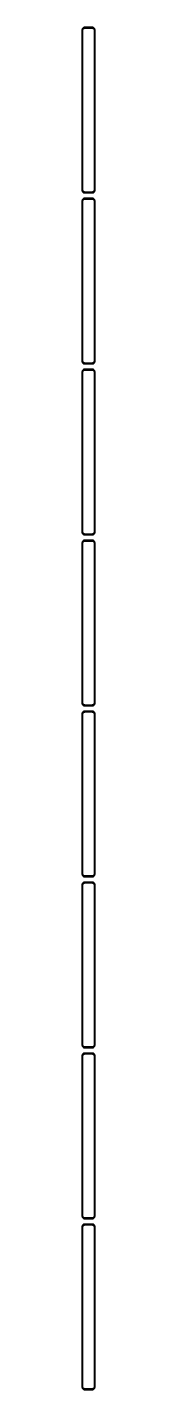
# Model space of a CAD drawing. Header units: metres. Extents: x -11 to 11, y 4268 to 8668.
# Drawn here: x -11 to 11, y 6326 to 8668 of the extents above; entities that cross this region are included whole.
import ezdxf

# ---------------------------------------------------------------- set-up
doc = ezdxf.new("R2010")
doc.units = ezdxf.units.M

msp = doc.modelspace()

# ---------------------------------------------------------------- linework, layer by layer
for p, q in [((-11.2106, 8664.13), (-11.25, 8663.5)), ((-11.25, 8663.5), (-11.25, 8388.5)), ((-11.0929, 8664.74), (-11.2106, 8664.13)), ((-10.8989, 8665.34), (-11.0929, 8664.74)), ((-10.6315, 8665.91), (-10.8989, 8665.34)), ((-10.2951, 8666.44), (-10.6315, 8665.91)), ((-9.89484, 8666.92), (-10.2951, 8666.44)), ((-9.43712, 8667.35), (-9.89484, 8666.92)), ((-9.75, 8663), (-9.71844, 8663.5)), ((-9.75, 8389), (-9.75, 8663)), ((-9.71844, 8663.5), (-9.62433, 8663.99)), ((-9.62433, 8663.99), (-9.4691, 8664.47)), ((-9.4691, 8664.47), (-9.25522, 8664.93)), ((-8.92912, 8667.72), (-9.43712, 8667.35)), ((-9.25522, 8664.93), (-8.98605, 8665.35)), ((-8.98605, 8665.35), (-8.66586, 8665.74)), ((-8.37889, 8668.02), (-8.92912, 8667.72)), ((-8.66586, 8665.74), (-8.29968, 8666.08)), ((-7.79507, 8668.26), (-8.37889, 8668.02)), ((-8.29968, 8666.08), (-7.8933, 8666.38)), ((-7.8933, 8666.38), (-7.45311, 8666.62)), ((-7.1869, 8668.41), (-7.79507, 8668.26)), ((-7.45311, 8666.62), (-6.98605, 8666.8)), ((-6.56395, 8668.49), (-7.1869, 8668.41)), ((-6.98605, 8666.8), (-6.49951, 8666.93)), ((6.56395, 8668.49), (-6.56395, 8668.49)), ((-6.49951, 8666.93), (-6.00116, 8666.99)), ((-6.00116, 8666.99), (6.00116, 8666.99)), ((6.00116, 8666.99), (6.49951, 8666.93)), ((6.49951, 8666.93), (6.98605, 8666.8)), ((7.1869, 8668.41), (6.56395, 8668.49)), ((6.98605, 8666.8), (7.45311, 8666.62)), ((7.79507, 8668.26), (7.1869, 8668.41)), ((7.45311, 8666.62), (7.8933, 8666.38)), ((8.37889, 8668.02), (7.79507, 8668.26)), ((7.8933, 8666.38), (8.29968, 8666.08)), ((8.29968, 8666.08), (8.66586, 8665.74)), ((8.92912, 8667.72), (8.37889, 8668.02)), ((8.66586, 8665.74), (8.98605, 8665.35)), ((9.43712, 8667.35), (8.92912, 8667.72)), ((8.98605, 8665.35), (9.25522, 8664.93)), ((9.25522, 8664.93), (9.4691, 8664.47)), ((9.89484, 8666.92), (9.43712, 8667.35)), ((9.4691, 8664.47), (9.62433, 8663.99)), ((9.62433, 8663.99), (9.71844, 8663.5)), ((9.71844, 8663.5), (9.75, 8663)), ((9.75, 8663), (9.75, 8389)), ((10.2951, 8666.44), (9.89484, 8666.92)), ((10.6315, 8665.91), (10.2951, 8666.44)), ((10.8989, 8665.34), (10.6315, 8665.91)), ((11.0929, 8664.74), (10.8989, 8665.34)), ((11.2106, 8664.13), (11.0929, 8664.74)), ((11.25, 8663.5), (11.2106, 8664.13)), ((11.25, 8388.5), (11.25, 8663.5)), ((-11.25, 8388.5), (-11.2106, 8387.87)), ((-11.2106, 8387.87), (-11.0929, 8387.26)), ((-9.71844, 8388.5), (-9.75, 8389)), ((-9.62433, 8388.01), (-9.71844, 8388.5)), ((-9.4691, 8387.53), (-9.62433, 8388.01)), ((9.62433, 8388.01), (9.4691, 8387.53)), ((9.71844, 8388.5), (9.62433, 8388.01)), ((9.75, 8389), (9.71844, 8388.5)), ((11.0929, 8387.26), (11.2106, 8387.87)), ((11.2106, 8387.87), (11.25, 8388.5)), ((-11.2106, 8370.13), (-11.25, 8369.5)), ((-11.25, 8369.5), (-11.25, 8094.5)), ((-11.0929, 8370.74), (-11.2106, 8370.13)), ((-11.0929, 8387.26), (-10.8989, 8386.66)), ((-10.8989, 8371.34), (-11.0929, 8370.74)), ((-10.8989, 8386.66), (-10.6315, 8386.09)), ((-10.6315, 8371.91), (-10.8989, 8371.34)), ((-10.6315, 8386.09), (-10.2951, 8385.56)), ((-10.2951, 8372.44), (-10.6315, 8371.91)), ((-10.2951, 8385.56), (-9.89484, 8385.08)), ((-9.89484, 8372.92), (-10.2951, 8372.44)), ((-9.89484, 8385.08), (-9.43712, 8384.65)), ((-9.43712, 8373.35), (-9.89484, 8372.92)), ((-9.75, 8369), (-9.71844, 8369.5)), ((-9.75, 8095), (-9.75, 8369)), ((-9.71844, 8369.5), (-9.62433, 8369.99)), ((-9.62433, 8369.99), (-9.4691, 8370.47)), ((-9.25522, 8387.07), (-9.4691, 8387.53)), ((-9.4691, 8370.47), (-9.25522, 8370.93)), ((-9.43712, 8384.65), (-8.92912, 8384.28)), ((-8.92912, 8373.72), (-9.43712, 8373.35)), ((-8.98605, 8386.65), (-9.25522, 8387.07)), ((-9.25522, 8370.93), (-8.98605, 8371.35)), ((-8.66586, 8386.26), (-8.98605, 8386.65)), ((-8.98605, 8371.35), (-8.66586, 8371.74)), ((-8.92912, 8384.28), (-8.37889, 8383.98)), ((-8.37889, 8374.02), (-8.92912, 8373.72)), ((-8.29968, 8385.92), (-8.66586, 8386.26)), ((-8.66586, 8371.74), (-8.29968, 8372.08)), ((-8.37889, 8383.98), (-7.79507, 8383.74)), ((-7.79507, 8374.26), (-8.37889, 8374.02)), ((-7.8933, 8385.62), (-8.29968, 8385.92)), ((-8.29968, 8372.08), (-7.8933, 8372.38)), ((-7.45311, 8385.38), (-7.8933, 8385.62)), ((-7.8933, 8372.38), (-7.45311, 8372.62)), ((-7.79507, 8383.74), (-7.1869, 8383.59)), ((-7.1869, 8374.41), (-7.79507, 8374.26)), ((-6.98605, 8385.2), (-7.45311, 8385.38)), ((-7.45311, 8372.62), (-6.98605, 8372.8)), ((-7.1869, 8383.59), (-6.56395, 8383.51)), ((-6.56395, 8374.49), (-7.1869, 8374.41)), ((-6.49951, 8385.07), (-6.98605, 8385.2)), ((-6.98605, 8372.8), (-6.49951, 8372.93)), ((-6.56395, 8383.51), (6.56395, 8383.51)), ((6.56395, 8374.49), (-6.56395, 8374.49)), ((-6.00116, 8385.01), (-6.49951, 8385.07)), ((-6.49951, 8372.93), (-6.00116, 8372.99)), ((6.00116, 8385.01), (-6.00116, 8385.01)), ((-6.00116, 8372.99), (6.00116, 8372.99)), ((6.49951, 8385.07), (6.00116, 8385.01)), ((6.00116, 8372.99), (6.49951, 8372.93)), ((6.98605, 8385.2), (6.49951, 8385.07)), ((6.49951, 8372.93), (6.98605, 8372.8)), ((6.56395, 8383.51), (7.1869, 8383.59)), ((7.1869, 8374.41), (6.56395, 8374.49)), ((7.45311, 8385.38), (6.98605, 8385.2)), ((6.98605, 8372.8), (7.45311, 8372.62)), ((7.1869, 8383.59), (7.79507, 8383.74)), ((7.79507, 8374.26), (7.1869, 8374.41)), ((7.8933, 8385.62), (7.45311, 8385.38)), ((7.45311, 8372.62), (7.8933, 8372.38)), ((7.79507, 8383.74), (8.37889, 8383.98)), ((8.37889, 8374.02), (7.79507, 8374.26)), ((8.29968, 8385.92), (7.8933, 8385.62)), ((7.8933, 8372.38), (8.29968, 8372.08)), ((8.66586, 8386.26), (8.29968, 8385.92)), ((8.29968, 8372.08), (8.66586, 8371.74)), ((8.37889, 8383.98), (8.92912, 8384.28)), ((8.92912, 8373.72), (8.37889, 8374.02)), ((8.98605, 8386.65), (8.66586, 8386.26)), ((8.66586, 8371.74), (8.98605, 8371.35)), ((8.92912, 8384.28), (9.43712, 8384.65)), ((9.43712, 8373.35), (8.92912, 8373.72)), ((9.25522, 8387.07), (8.98605, 8386.65)), ((8.98605, 8371.35), (9.25522, 8370.93)), ((9.4691, 8387.53), (9.25522, 8387.07)), ((9.25522, 8370.93), (9.4691, 8370.47)), ((9.43712, 8384.65), (9.89484, 8385.08)), ((9.89484, 8372.92), (9.43712, 8373.35)), ((9.4691, 8370.47), (9.62433, 8369.99)), ((9.62433, 8369.99), (9.71844, 8369.5)), ((9.71844, 8369.5), (9.75, 8369)), ((9.75, 8369), (9.75, 8095)), ((9.89484, 8385.08), (10.2951, 8385.56)), ((10.2951, 8372.44), (9.89484, 8372.92)), ((10.2951, 8385.56), (10.6315, 8386.09)), ((10.6315, 8371.91), (10.2951, 8372.44)), ((10.6315, 8386.09), (10.8989, 8386.66)), ((10.8989, 8371.34), (10.6315, 8371.91)), ((10.8989, 8386.66), (11.0929, 8387.26)), ((11.0929, 8370.74), (10.8989, 8371.34)), ((11.2106, 8370.13), (11.0929, 8370.74)), ((11.25, 8369.5), (11.2106, 8370.13)), ((11.25, 8094.5), (11.25, 8369.5)), ((-11.25, 8094.5), (-11.2106, 8093.87)), ((-11.2106, 8093.87), (-11.0929, 8093.26)), ((-11.0929, 8093.26), (-10.8989, 8092.66)), ((-10.8989, 8092.66), (-10.6315, 8092.09)), ((-10.6315, 8092.09), (-10.2951, 8091.56)), ((-10.2951, 8091.56), (-9.89484, 8091.08)), ((-9.89484, 8091.08), (-9.43712, 8090.65)), ((-9.71844, 8094.5), (-9.75, 8095)), ((-9.62433, 8094.01), (-9.71844, 8094.5)), ((-9.4691, 8093.53), (-9.62433, 8094.01)), ((-9.25522, 8093.07), (-9.4691, 8093.53)), ((-9.43712, 8090.65), (-8.92912, 8090.28)), ((-8.98605, 8092.65), (-9.25522, 8093.07)), ((-8.66586, 8092.26), (-8.98605, 8092.65)), ((-8.92912, 8090.28), (-8.37889, 8089.98)), ((-8.29968, 8091.92), (-8.66586, 8092.26)), ((-8.37889, 8089.98), (-7.79507, 8089.74)), ((-7.8933, 8091.62), (-8.29968, 8091.92)), ((-7.45311, 8091.38), (-7.8933, 8091.62)), ((-7.79507, 8089.74), (-7.1869, 8089.59)), ((-6.98605, 8091.2), (-7.45311, 8091.38)), ((-7.1869, 8089.59), (-6.56395, 8089.51)), ((-6.49951, 8091.07), (-6.98605, 8091.2)), ((-6.56395, 8089.51), (6.56395, 8089.51)), ((-6.00116, 8091.01), (-6.49951, 8091.07)), ((6.00116, 8091.01), (-6.00116, 8091.01)), ((6.49951, 8091.07), (6.00116, 8091.01)), ((6.98605, 8091.2), (6.49951, 8091.07)), ((6.56395, 8089.51), (7.1869, 8089.59)), ((7.45311, 8091.38), (6.98605, 8091.2)), ((7.1869, 8089.59), (7.79507, 8089.74)), ((7.8933, 8091.62), (7.45311, 8091.38)), ((7.79507, 8089.74), (8.37889, 8089.98)), ((8.29968, 8091.92), (7.8933, 8091.62)), ((8.66586, 8092.26), (8.29968, 8091.92)), ((8.37889, 8089.98), (8.92912, 8090.28)), ((8.98605, 8092.65), (8.66586, 8092.26)), ((8.92912, 8090.28), (9.43712, 8090.65)), ((9.25522, 8093.07), (8.98605, 8092.65)), ((9.4691, 8093.53), (9.25522, 8093.07)), ((9.43712, 8090.65), (9.89484, 8091.08)), ((9.62433, 8094.01), (9.4691, 8093.53)), ((9.71844, 8094.5), (9.62433, 8094.01)), ((9.75, 8095), (9.71844, 8094.5)), ((9.89484, 8091.08), (10.2951, 8091.56)), ((10.2951, 8091.56), (10.6315, 8092.09)), ((10.6315, 8092.09), (10.8989, 8092.66)), ((10.8989, 8092.66), (11.0929, 8093.26)), ((11.0929, 8093.26), (11.2106, 8093.87)), ((11.2106, 8093.87), (11.25, 8094.5)), ((-11.2106, 8076.13), (-11.25, 8075.5)), ((-11.25, 8075.5), (-11.25, 7800.5)), ((-11.0929, 8076.74), (-11.2106, 8076.13)), ((-10.8989, 8077.34), (-11.0929, 8076.74)), ((-10.6315, 8077.91), (-10.8989, 8077.34)), ((-10.2951, 8078.44), (-10.6315, 8077.91)), ((-9.89484, 8078.92), (-10.2951, 8078.44)), ((-9.43712, 8079.35), (-9.89484, 8078.92)), ((-9.75, 8075), (-9.71844, 8075.5)), ((-9.75, 7801), (-9.75, 8075)), ((-9.71844, 8075.5), (-9.62433, 8075.99)), ((-9.62433, 8075.99), (-9.4691, 8076.47)), ((-9.4691, 8076.47), (-9.25522, 8076.93)), ((-8.92912, 8079.72), (-9.43712, 8079.35)), ((-9.25522, 8076.93), (-8.98605, 8077.35)), ((-8.98605, 8077.35), (-8.66586, 8077.74)), ((-8.37889, 8080.02), (-8.92912, 8079.72)), ((-8.66586, 8077.74), (-8.29968, 8078.08)), ((-7.79507, 8080.26), (-8.37889, 8080.02)), ((-8.29968, 8078.08), (-7.8933, 8078.38)), ((-7.8933, 8078.38), (-7.45311, 8078.62)), ((-7.1869, 8080.41), (-7.79507, 8080.26)), ((-7.45311, 8078.62), (-6.98605, 8078.8)), ((-6.56395, 8080.49), (-7.1869, 8080.41)), ((-6.98605, 8078.8), (-6.49951, 8078.93)), ((6.56395, 8080.49), (-6.56395, 8080.49)), ((-6.49951, 8078.93), (-6.00116, 8078.99)), ((-6.00116, 8078.99), (6.00116, 8078.99)), ((6.00116, 8078.99), (6.49951, 8078.93)), ((6.49951, 8078.93), (6.98605, 8078.8)), ((7.1869, 8080.41), (6.56395, 8080.49)), ((6.98605, 8078.8), (7.45311, 8078.62)), ((7.79507, 8080.26), (7.1869, 8080.41)), ((7.45311, 8078.62), (7.8933, 8078.38)), ((8.37889, 8080.02), (7.79507, 8080.26)), ((7.8933, 8078.38), (8.29968, 8078.08)), ((8.29968, 8078.08), (8.66586, 8077.74)), ((8.92912, 8079.72), (8.37889, 8080.02)), ((8.66586, 8077.74), (8.98605, 8077.35)), ((9.43712, 8079.35), (8.92912, 8079.72)), ((8.98605, 8077.35), (9.25522, 8076.93)), ((9.25522, 8076.93), (9.4691, 8076.47)), ((9.89484, 8078.92), (9.43712, 8079.35)), ((9.4691, 8076.47), (9.62433, 8075.99)), ((9.62433, 8075.99), (9.71844, 8075.5)), ((9.71844, 8075.5), (9.75, 8075)), ((9.75, 8075), (9.75, 7801)), ((10.2951, 8078.44), (9.89484, 8078.92)), ((10.6315, 8077.91), (10.2951, 8078.44)), ((10.8989, 8077.34), (10.6315, 8077.91)), ((11.0929, 8076.74), (10.8989, 8077.34)), ((11.2106, 8076.13), (11.0929, 8076.74)), ((11.25, 8075.5), (11.2106, 8076.13)), ((11.25, 7800.5), (11.25, 8075.5)), ((-11.25, 7800.5), (-11.2106, 7799.87)), ((-11.2106, 7782.13), (-11.25, 7781.5)), ((-11.25, 7781.5), (-11.25, 7506.5)), ((-11.2106, 7799.87), (-11.0929, 7799.26)), ((-11.0929, 7782.74), (-11.2106, 7782.13)), ((-11.0929, 7799.26), (-10.8989, 7798.66)), ((-10.8989, 7783.34), (-11.0929, 7782.74)), ((-10.8989, 7798.66), (-10.6315, 7798.09)), ((-10.6315, 7783.91), (-10.8989, 7783.34)), ((-10.6315, 7798.09), (-10.2951, 7797.56)), ((-10.2951, 7784.44), (-10.6315, 7783.91)), ((-10.2951, 7797.56), (-9.89484, 7797.08)), ((-9.89484, 7784.92), (-10.2951, 7784.44)), ((-9.89484, 7797.08), (-9.43712, 7796.65)), ((-9.43712, 7785.35), (-9.89484, 7784.92)), ((-9.71844, 7800.5), (-9.75, 7801)), ((-9.75, 7781), (-9.71844, 7781.5)), ((-9.75, 7507), (-9.75, 7781)), ((-9.62433, 7800.01), (-9.71844, 7800.5)), ((-9.71844, 7781.5), (-9.62433, 7781.99)), ((-9.4691, 7799.53), (-9.62433, 7800.01)), ((-9.62433, 7781.99), (-9.4691, 7782.47)), ((-9.25522, 7799.07), (-9.4691, 7799.53)), ((-9.4691, 7782.47), (-9.25522, 7782.93)), ((-9.43712, 7796.65), (-8.92912, 7796.28)), ((-8.92912, 7785.72), (-9.43712, 7785.35)), ((-8.98605, 7798.65), (-9.25522, 7799.07)), ((-9.25522, 7782.93), (-8.98605, 7783.35)), ((-8.66586, 7798.26), (-8.98605, 7798.65)), ((-8.98605, 7783.35), (-8.66586, 7783.74)), ((-8.92912, 7796.28), (-8.37889, 7795.98)), ((-8.37889, 7786.02), (-8.92912, 7785.72)), ((-8.29968, 7797.92), (-8.66586, 7798.26)), ((-8.66586, 7783.74), (-8.29968, 7784.08)), ((-8.37889, 7795.98), (-7.79507, 7795.74)), ((-7.79507, 7786.26), (-8.37889, 7786.02)), ((-7.8933, 7797.62), (-8.29968, 7797.92)), ((-8.29968, 7784.08), (-7.8933, 7784.38)), ((-7.45311, 7797.38), (-7.8933, 7797.62)), ((-7.8933, 7784.38), (-7.45311, 7784.62)), ((-7.79507, 7795.74), (-7.1869, 7795.59)), ((-7.1869, 7786.41), (-7.79507, 7786.26)), ((-6.98605, 7797.2), (-7.45311, 7797.38)), ((-7.45311, 7784.62), (-6.98605, 7784.8)), ((-7.1869, 7795.59), (-6.56395, 7795.51)), ((-6.56395, 7786.49), (-7.1869, 7786.41)), ((-6.49951, 7797.07), (-6.98605, 7797.2)), ((-6.98605, 7784.8), (-6.49951, 7784.93)), ((-6.56395, 7795.51), (6.56395, 7795.51)), ((6.56395, 7786.49), (-6.56395, 7786.49)), ((-6.00116, 7797.01), (-6.49951, 7797.07)), ((-6.49951, 7784.93), (-6.00116, 7784.99)), ((6.00116, 7797.01), (-6.00116, 7797.01)), ((-6.00116, 7784.99), (6.00116, 7784.99)), ((6.49951, 7797.07), (6.00116, 7797.01)), ((6.00116, 7784.99), (6.49951, 7784.93)), ((6.98605, 7797.2), (6.49951, 7797.07)), ((6.49951, 7784.93), (6.98605, 7784.8)), ((6.56395, 7795.51), (7.1869, 7795.59)), ((7.1869, 7786.41), (6.56395, 7786.49)), ((7.45311, 7797.38), (6.98605, 7797.2)), ((6.98605, 7784.8), (7.45311, 7784.62)), ((7.1869, 7795.59), (7.79507, 7795.74)), ((7.79507, 7786.26), (7.1869, 7786.41)), ((7.8933, 7797.62), (7.45311, 7797.38)), ((7.45311, 7784.62), (7.8933, 7784.38)), ((7.79507, 7795.74), (8.37889, 7795.98)), ((8.37889, 7786.02), (7.79507, 7786.26)), ((8.29968, 7797.92), (7.8933, 7797.62)), ((7.8933, 7784.38), (8.29968, 7784.08)), ((8.66586, 7798.26), (8.29968, 7797.92)), ((8.29968, 7784.08), (8.66586, 7783.74)), ((8.37889, 7795.98), (8.92912, 7796.28)), ((8.92912, 7785.72), (8.37889, 7786.02)), ((8.98605, 7798.65), (8.66586, 7798.26)), ((8.66586, 7783.74), (8.98605, 7783.35)), ((8.92912, 7796.28), (9.43712, 7796.65)), ((9.43712, 7785.35), (8.92912, 7785.72)), ((9.25522, 7799.07), (8.98605, 7798.65)), ((8.98605, 7783.35), (9.25522, 7782.93)), ((9.4691, 7799.53), (9.25522, 7799.07)), ((9.25522, 7782.93), (9.4691, 7782.47)), ((9.43712, 7796.65), (9.89484, 7797.08)), ((9.89484, 7784.92), (9.43712, 7785.35)), ((9.62433, 7800.01), (9.4691, 7799.53)), ((9.4691, 7782.47), (9.62433, 7781.99)), ((9.71844, 7800.5), (9.62433, 7800.01)), ((9.62433, 7781.99), (9.71844, 7781.5)), ((9.75, 7801), (9.71844, 7800.5)), ((9.71844, 7781.5), (9.75, 7781)), ((9.75, 7781), (9.75, 7507)), ((9.89484, 7797.08), (10.2951, 7797.56)), ((10.2951, 7784.44), (9.89484, 7784.92)), ((10.2951, 7797.56), (10.6315, 7798.09)), ((10.6315, 7783.91), (10.2951, 7784.44)), ((10.6315, 7798.09), (10.8989, 7798.66)), ((10.8989, 7783.34), (10.6315, 7783.91)), ((10.8989, 7798.66), (11.0929, 7799.26)), ((11.0929, 7782.74), (10.8989, 7783.34)), ((11.0929, 7799.26), (11.2106, 7799.87)), ((11.2106, 7782.13), (11.0929, 7782.74)), ((11.2106, 7799.87), (11.25, 7800.5)), ((11.25, 7781.5), (11.2106, 7782.13)), ((11.25, 7506.5), (11.25, 7781.5)), ((-11.25, 7506.5), (-11.2106, 7505.87)), ((-11.2106, 7505.87), (-11.0929, 7505.26)), ((-11.0929, 7505.26), (-10.8989, 7504.66)), ((-10.8989, 7504.66), (-10.6315, 7504.09)), ((-10.6315, 7504.09), (-10.2951, 7503.56)), ((-10.2951, 7503.56), (-9.89484, 7503.08)), ((-9.89484, 7503.08), (-9.43712, 7502.65)), ((-9.71844, 7506.5), (-9.75, 7507)), ((-9.62433, 7506.01), (-9.71844, 7506.5)), ((-9.4691, 7505.53), (-9.62433, 7506.01)), ((-9.25522, 7505.07), (-9.4691, 7505.53)), ((-9.43712, 7502.65), (-8.92912, 7502.28)), ((-8.98605, 7504.65), (-9.25522, 7505.07)), ((-8.66586, 7504.26), (-8.98605, 7504.65)), ((-8.92912, 7502.28), (-8.37889, 7501.98)), ((-8.29968, 7503.92), (-8.66586, 7504.26)), ((-8.37889, 7501.98), (-7.79507, 7501.74)), ((-7.8933, 7503.62), (-8.29968, 7503.92)), ((-7.45311, 7503.38), (-7.8933, 7503.62)), ((-7.79507, 7501.74), (-7.1869, 7501.59)), ((-6.98605, 7503.2), (-7.45311, 7503.38)), ((-7.1869, 7501.59), (-6.56395, 7501.51)), ((-6.49951, 7503.07), (-6.98605, 7503.2)), ((-6.56395, 7501.51), (6.56395, 7501.51)), ((-6.00116, 7503.01), (-6.49951, 7503.07)), ((6.00116, 7503.01), (-6.00116, 7503.01)), ((6.49951, 7503.07), (6.00116, 7503.01)), ((6.98605, 7503.2), (6.49951, 7503.07)), ((6.56395, 7501.51), (7.1869, 7501.59)), ((7.45311, 7503.38), (6.98605, 7503.2)), ((7.1869, 7501.59), (7.79507, 7501.74)), ((7.8933, 7503.62), (7.45311, 7503.38)), ((7.79507, 7501.74), (8.37889, 7501.98)), ((8.29968, 7503.92), (7.8933, 7503.62)), ((8.66586, 7504.26), (8.29968, 7503.92)), ((8.37889, 7501.98), (8.92912, 7502.28)), ((8.98605, 7504.65), (8.66586, 7504.26)), ((8.92912, 7502.28), (9.43712, 7502.65)), ((9.25522, 7505.07), (8.98605, 7504.65)), ((9.4691, 7505.53), (9.25522, 7505.07)), ((9.43712, 7502.65), (9.89484, 7503.08)), ((9.62433, 7506.01), (9.4691, 7505.53)), ((9.71844, 7506.5), (9.62433, 7506.01)), ((9.75, 7507), (9.71844, 7506.5)), ((9.89484, 7503.08), (10.2951, 7503.56)), ((10.2951, 7503.56), (10.6315, 7504.09)), ((10.6315, 7504.09), (10.8989, 7504.66)), ((10.8989, 7504.66), (11.0929, 7505.26)), ((11.0929, 7505.26), (11.2106, 7505.87)), ((11.2106, 7505.87), (11.25, 7506.5)), ((-11.2106, 7488.13), (-11.25, 7487.5)), ((-11.25, 7487.5), (-11.25, 7212.5)), ((-11.0929, 7488.74), (-11.2106, 7488.13)), ((-10.8989, 7489.34), (-11.0929, 7488.74)), ((-10.6315, 7489.91), (-10.8989, 7489.34)), ((-10.2951, 7490.44), (-10.6315, 7489.91)), ((-9.89484, 7490.92), (-10.2951, 7490.44)), ((-9.43712, 7491.35), (-9.89484, 7490.92)), ((-9.75, 7487), (-9.71844, 7487.5)), ((-9.75, 7213), (-9.75, 7487)), ((-9.71844, 7487.5), (-9.62433, 7487.99)), ((-9.62433, 7487.99), (-9.4691, 7488.47)), ((-9.4691, 7488.47), (-9.25522, 7488.93)), ((-8.92912, 7491.72), (-9.43712, 7491.35)), ((-9.25522, 7488.93), (-8.98605, 7489.35)), ((-8.98605, 7489.35), (-8.66586, 7489.74)), ((-8.37889, 7492.02), (-8.92912, 7491.72)), ((-8.66586, 7489.74), (-8.29968, 7490.08)), ((-7.79507, 7492.26), (-8.37889, 7492.02)), ((-8.29968, 7490.08), (-7.8933, 7490.38)), ((-7.8933, 7490.38), (-7.45311, 7490.62)), ((-7.1869, 7492.41), (-7.79507, 7492.26)), ((-7.45311, 7490.62), (-6.98605, 7490.8)), ((-6.56395, 7492.49), (-7.1869, 7492.41)), ((-6.98605, 7490.8), (-6.49951, 7490.93)), ((6.56395, 7492.49), (-6.56395, 7492.49)), ((-6.49951, 7490.93), (-6.00116, 7490.99)), ((-6.00116, 7490.99), (6.00116, 7490.99)), ((6.00116, 7490.99), (6.49951, 7490.93)), ((6.49951, 7490.93), (6.98605, 7490.8)), ((7.1869, 7492.41), (6.56395, 7492.49)), ((6.98605, 7490.8), (7.45311, 7490.62)), ((7.79507, 7492.26), (7.1869, 7492.41)), ((7.45311, 7490.62), (7.8933, 7490.38)), ((8.37889, 7492.02), (7.79507, 7492.26)), ((7.8933, 7490.38), (8.29968, 7490.08)), ((8.29968, 7490.08), (8.66586, 7489.74)), ((8.92912, 7491.72), (8.37889, 7492.02)), ((8.66586, 7489.74), (8.98605, 7489.35)), ((9.43712, 7491.35), (8.92912, 7491.72)), ((8.98605, 7489.35), (9.25522, 7488.93)), ((9.25522, 7488.93), (9.4691, 7488.47)), ((9.89484, 7490.92), (9.43712, 7491.35)), ((9.4691, 7488.47), (9.62433, 7487.99)), ((9.62433, 7487.99), (9.71844, 7487.5)), ((9.71844, 7487.5), (9.75, 7487)), ((9.75, 7487), (9.75, 7213)), ((10.2951, 7490.44), (9.89484, 7490.92)), ((10.6315, 7489.91), (10.2951, 7490.44)), ((10.8989, 7489.34), (10.6315, 7489.91)), ((11.0929, 7488.74), (10.8989, 7489.34)), ((11.2106, 7488.13), (11.0929, 7488.74)), ((11.25, 7487.5), (11.2106, 7488.13)), ((11.25, 7212.5), (11.25, 7487.5)), ((-11.25, 7212.5), (-11.2106, 7211.87)), ((-11.2106, 7194.13), (-11.25, 7193.5)), ((-11.25, 7193.5), (-11.25, 6918.5)), ((-11.2106, 7211.87), (-11.0929, 7211.26)), ((-11.0929, 7194.74), (-11.2106, 7194.13)), ((-11.0929, 7211.26), (-10.8989, 7210.66)), ((-10.8989, 7195.34), (-11.0929, 7194.74)), ((-10.8989, 7210.66), (-10.6315, 7210.09)), ((-10.6315, 7195.91), (-10.8989, 7195.34)), ((-10.6315, 7210.09), (-10.2951, 7209.56)), ((-10.2951, 7196.44), (-10.6315, 7195.91)), ((-10.2951, 7209.56), (-9.89484, 7209.08)), ((-9.89484, 7196.92), (-10.2951, 7196.44)), ((-9.89484, 7209.08), (-9.43712, 7208.65)), ((-9.43712, 7197.35), (-9.89484, 7196.92)), ((-9.71844, 7212.5), (-9.75, 7213)), ((-9.75, 7193), (-9.71844, 7193.5)), ((-9.75, 6919), (-9.75, 7193)), ((-9.62433, 7212.01), (-9.71844, 7212.5)), ((-9.71844, 7193.5), (-9.62433, 7193.99)), ((-9.4691, 7211.53), (-9.62433, 7212.01)), ((-9.62433, 7193.99), (-9.4691, 7194.47)), ((-9.25522, 7211.07), (-9.4691, 7211.53)), ((-9.4691, 7194.47), (-9.25522, 7194.93)), ((-9.43712, 7208.65), (-8.92912, 7208.28)), ((-8.92912, 7197.72), (-9.43712, 7197.35)), ((-8.98605, 7210.65), (-9.25522, 7211.07)), ((-9.25522, 7194.93), (-8.98605, 7195.35)), ((-8.66586, 7210.26), (-8.98605, 7210.65)), ((-8.98605, 7195.35), (-8.66586, 7195.74)), ((-8.92912, 7208.28), (-8.37889, 7207.98)), ((-8.37889, 7198.02), (-8.92912, 7197.72)), ((-8.29968, 7209.92), (-8.66586, 7210.26)), ((-8.66586, 7195.74), (-8.29968, 7196.08)), ((-8.37889, 7207.98), (-7.79507, 7207.74)), ((-7.79507, 7198.26), (-8.37889, 7198.02)), ((-7.8933, 7209.62), (-8.29968, 7209.92)), ((-8.29968, 7196.08), (-7.8933, 7196.38)), ((-7.45311, 7209.38), (-7.8933, 7209.62)), ((-7.8933, 7196.38), (-7.45311, 7196.62)), ((-7.79507, 7207.74), (-7.1869, 7207.59)), ((-7.1869, 7198.41), (-7.79507, 7198.26)), ((-6.98605, 7209.2), (-7.45311, 7209.38)), ((-7.45311, 7196.62), (-6.98605, 7196.8)), ((-7.1869, 7207.59), (-6.56395, 7207.51)), ((-6.56395, 7198.49), (-7.1869, 7198.41)), ((-6.49951, 7209.07), (-6.98605, 7209.2)), ((-6.98605, 7196.8), (-6.49951, 7196.93)), ((-6.56395, 7207.51), (6.56395, 7207.51)), ((6.56395, 7198.49), (-6.56395, 7198.49)), ((-6.00116, 7209.01), (-6.49951, 7209.07)), ((-6.49951, 7196.93), (-6.00116, 7196.99)), ((6.00116, 7209.01), (-6.00116, 7209.01)), ((-6.00116, 7196.99), (6.00116, 7196.99)), ((6.49951, 7209.07), (6.00116, 7209.01)), ((6.00116, 7196.99), (6.49951, 7196.93)), ((6.98605, 7209.2), (6.49951, 7209.07)), ((6.49951, 7196.93), (6.98605, 7196.8)), ((6.56395, 7207.51), (7.1869, 7207.59)), ((7.1869, 7198.41), (6.56395, 7198.49)), ((7.45311, 7209.38), (6.98605, 7209.2)), ((6.98605, 7196.8), (7.45311, 7196.62)), ((7.1869, 7207.59), (7.79507, 7207.74)), ((7.79507, 7198.26), (7.1869, 7198.41)), ((7.8933, 7209.62), (7.45311, 7209.38)), ((7.45311, 7196.62), (7.8933, 7196.38)), ((7.79507, 7207.74), (8.37889, 7207.98)), ((8.37889, 7198.02), (7.79507, 7198.26)), ((8.29968, 7209.92), (7.8933, 7209.62)), ((7.8933, 7196.38), (8.29968, 7196.08)), ((8.66586, 7210.26), (8.29968, 7209.92)), ((8.29968, 7196.08), (8.66586, 7195.74)), ((8.37889, 7207.98), (8.92912, 7208.28)), ((8.92912, 7197.72), (8.37889, 7198.02)), ((8.98605, 7210.65), (8.66586, 7210.26)), ((8.66586, 7195.74), (8.98605, 7195.35)), ((8.92912, 7208.28), (9.43712, 7208.65)), ((9.43712, 7197.35), (8.92912, 7197.72)), ((9.25522, 7211.07), (8.98605, 7210.65)), ((8.98605, 7195.35), (9.25522, 7194.93)), ((9.4691, 7211.53), (9.25522, 7211.07)), ((9.25522, 7194.93), (9.4691, 7194.47)), ((9.43712, 7208.65), (9.89484, 7209.08)), ((9.89484, 7196.92), (9.43712, 7197.35)), ((9.62433, 7212.01), (9.4691, 7211.53)), ((9.4691, 7194.47), (9.62433, 7193.99)), ((9.71844, 7212.5), (9.62433, 7212.01)), ((9.62433, 7193.99), (9.71844, 7193.5)), ((9.75, 7213), (9.71844, 7212.5)), ((9.71844, 7193.5), (9.75, 7193)), ((9.75, 7193), (9.75, 6919)), ((9.89484, 7209.08), (10.2951, 7209.56)), ((10.2951, 7196.44), (9.89484, 7196.92)), ((10.2951, 7209.56), (10.6315, 7210.09)), ((10.6315, 7195.91), (10.2951, 7196.44)), ((10.6315, 7210.09), (10.8989, 7210.66)), ((10.8989, 7195.34), (10.6315, 7195.91)), ((10.8989, 7210.66), (11.0929, 7211.26)), ((11.0929, 7194.74), (10.8989, 7195.34)), ((11.0929, 7211.26), (11.2106, 7211.87)), ((11.2106, 7194.13), (11.0929, 7194.74)), ((11.2106, 7211.87), (11.25, 7212.5)), ((11.25, 7193.5), (11.2106, 7194.13)), ((11.25, 6918.5), (11.25, 7193.5)), ((-11.25, 6918.5), (-11.2106, 6917.87)), ((-11.2106, 6917.87), (-11.0929, 6917.26)), ((-11.0929, 6917.26), (-10.8989, 6916.66)), ((-10.8989, 6916.66), (-10.6315, 6916.09)), ((-10.6315, 6916.09), (-10.2951, 6915.56)), ((-10.2951, 6915.56), (-9.89484, 6915.08)), ((-9.89484, 6915.08), (-9.43712, 6914.65)), ((-9.71844, 6918.5), (-9.75, 6919)), ((-9.62433, 6918.01), (-9.71844, 6918.5)), ((-9.4691, 6917.53), (-9.62433, 6918.01)), ((-9.25522, 6917.07), (-9.4691, 6917.53)), ((-9.43712, 6914.65), (-8.92912, 6914.28)), ((-8.98605, 6916.65), (-9.25522, 6917.07)), ((-8.66586, 6916.26), (-8.98605, 6916.65)), ((-8.92912, 6914.28), (-8.37889, 6913.98)), ((-8.29968, 6915.92), (-8.66586, 6916.26)), ((-8.37889, 6913.98), (-7.79507, 6913.74)), ((-7.8933, 6915.62), (-8.29968, 6915.92)), ((-7.45311, 6915.38), (-7.8933, 6915.62)), ((-7.79507, 6913.74), (-7.1869, 6913.59)), ((-6.98605, 6915.2), (-7.45311, 6915.38)), ((-7.1869, 6913.59), (-6.56395, 6913.51)), ((-6.49951, 6915.07), (-6.98605, 6915.2)), ((-6.56395, 6913.51), (6.56395, 6913.51)), ((-6.00116, 6915.01), (-6.49951, 6915.07)), ((6.00116, 6915.01), (-6.00116, 6915.01)), ((6.49951, 6915.07), (6.00116, 6915.01)), ((6.98605, 6915.2), (6.49951, 6915.07)), ((6.56395, 6913.51), (7.1869, 6913.59)), ((7.45311, 6915.38), (6.98605, 6915.2)), ((7.1869, 6913.59), (7.79507, 6913.74)), ((7.8933, 6915.62), (7.45311, 6915.38)), ((7.79507, 6913.74), (8.37889, 6913.98)), ((8.29968, 6915.92), (7.8933, 6915.62)), ((8.66586, 6916.26), (8.29968, 6915.92)), ((8.37889, 6913.98), (8.92912, 6914.28)), ((8.98605, 6916.65), (8.66586, 6916.26)), ((8.92912, 6914.28), (9.43712, 6914.65)), ((9.25522, 6917.07), (8.98605, 6916.65)), ((9.4691, 6917.53), (9.25522, 6917.07)), ((9.43712, 6914.65), (9.89484, 6915.08)), ((9.62433, 6918.01), (9.4691, 6917.53)), ((9.71844, 6918.5), (9.62433, 6918.01)), ((9.75, 6919), (9.71844, 6918.5)), ((9.89484, 6915.08), (10.2951, 6915.56)), ((10.2951, 6915.56), (10.6315, 6916.09)), ((10.6315, 6916.09), (10.8989, 6916.66)), ((10.8989, 6916.66), (11.0929, 6917.26)), ((11.0929, 6917.26), (11.2106, 6917.87)), ((11.2106, 6917.87), (11.25, 6918.5)), ((-11.2106, 6900.13), (-11.25, 6899.5)), ((-11.25, 6899.5), (-11.25, 6624.5)), ((-11.0929, 6900.74), (-11.2106, 6900.13)), ((-10.8989, 6901.34), (-11.0929, 6900.74)), ((-10.6315, 6901.91), (-10.8989, 6901.34)), ((-10.2951, 6902.44), (-10.6315, 6901.91)), ((-9.89484, 6902.92), (-10.2951, 6902.44)), ((-9.43712, 6903.35), (-9.89484, 6902.92)), ((-9.75, 6899), (-9.71844, 6899.5)), ((-9.75, 6625), (-9.75, 6899)), ((-9.71844, 6899.5), (-9.62433, 6899.99)), ((-9.62433, 6899.99), (-9.4691, 6900.47)), ((-9.4691, 6900.47), (-9.25522, 6900.93)), ((-8.92912, 6903.72), (-9.43712, 6903.35)), ((-9.25522, 6900.93), (-8.98605, 6901.35)), ((-8.98605, 6901.35), (-8.66586, 6901.74)), ((-8.37889, 6904.02), (-8.92912, 6903.72)), ((-8.66586, 6901.74), (-8.29968, 6902.08)), ((-7.79507, 6904.26), (-8.37889, 6904.02)), ((-8.29968, 6902.08), (-7.8933, 6902.38)), ((-7.8933, 6902.38), (-7.45311, 6902.62)), ((-7.1869, 6904.41), (-7.79507, 6904.26)), ((-7.45311, 6902.62), (-6.98605, 6902.8)), ((-6.56395, 6904.49), (-7.1869, 6904.41)), ((-6.98605, 6902.8), (-6.49951, 6902.93)), ((6.56395, 6904.49), (-6.56395, 6904.49)), ((-6.49951, 6902.93), (-6.00116, 6902.99)), ((-6.00116, 6902.99), (6.00116, 6902.99)), ((6.00116, 6902.99), (6.49951, 6902.93)), ((6.49951, 6902.93), (6.98605, 6902.8)), ((7.1869, 6904.41), (6.56395, 6904.49)), ((6.98605, 6902.8), (7.45311, 6902.62)), ((7.79507, 6904.26), (7.1869, 6904.41)), ((7.45311, 6902.62), (7.8933, 6902.38)), ((8.37889, 6904.02), (7.79507, 6904.26)), ((7.8933, 6902.38), (8.29968, 6902.08)), ((8.29968, 6902.08), (8.66586, 6901.74)), ((8.92912, 6903.72), (8.37889, 6904.02)), ((8.66586, 6901.74), (8.98605, 6901.35)), ((9.43712, 6903.35), (8.92912, 6903.72)), ((8.98605, 6901.35), (9.25522, 6900.93)), ((9.25522, 6900.93), (9.4691, 6900.47)), ((9.89484, 6902.92), (9.43712, 6903.35)), ((9.4691, 6900.47), (9.62433, 6899.99)), ((9.62433, 6899.99), (9.71844, 6899.5)), ((9.71844, 6899.5), (9.75, 6899)), ((9.75, 6899), (9.75, 6625)), ((10.2951, 6902.44), (9.89484, 6902.92)), ((10.6315, 6901.91), (10.2951, 6902.44)), ((10.8989, 6901.34), (10.6315, 6901.91)), ((11.0929, 6900.74), (10.8989, 6901.34)), ((11.2106, 6900.13), (11.0929, 6900.74)), ((11.25, 6899.5), (11.2106, 6900.13)), ((11.25, 6624.5), (11.25, 6899.5)), ((-11.25, 6624.5), (-11.2106, 6623.87)), ((-11.2106, 6623.87), (-11.0929, 6623.26)), ((-11.0929, 6623.26), (-10.8989, 6622.66)), ((-10.8989, 6607.34), (-11.0929, 6606.74)), ((-10.8989, 6622.66), (-10.6315, 6622.09)), ((-10.6315, 6607.91), (-10.8989, 6607.34)), ((-10.6315, 6622.09), (-10.2951, 6621.56)), ((-10.2951, 6608.44), (-10.6315, 6607.91)), ((-10.2951, 6621.56), (-9.89484, 6621.08)), ((-9.89484, 6608.92), (-10.2951, 6608.44)), ((-9.89484, 6621.08), (-9.43712, 6620.65)), ((-9.43712, 6609.35), (-9.89484, 6608.92)), ((-9.71844, 6624.5), (-9.75, 6625)), ((-9.62433, 6624.01), (-9.71844, 6624.5)), ((-9.4691, 6623.53), (-9.62433, 6624.01)), ((-9.25522, 6623.07), (-9.4691, 6623.53)), ((-9.43712, 6620.65), (-8.92912, 6620.28)), ((-8.92912, 6609.72), (-9.43712, 6609.35)), ((-8.98605, 6622.65), (-9.25522, 6623.07)), ((-9.25522, 6606.93), (-8.98605, 6607.35)), ((-8.66586, 6622.26), (-8.98605, 6622.65)), ((-8.98605, 6607.35), (-8.66586, 6607.74)), ((-8.92912, 6620.28), (-8.37889, 6619.98)), ((-8.37889, 6610.02), (-8.92912, 6609.72)), ((-8.29968, 6621.92), (-8.66586, 6622.26)), ((-8.66586, 6607.74), (-8.29968, 6608.08)), ((-8.37889, 6619.98), (-7.79507, 6619.74)), ((-7.79507, 6610.26), (-8.37889, 6610.02)), ((-7.8933, 6621.62), (-8.29968, 6621.92)), ((-8.29968, 6608.08), (-7.8933, 6608.38)), ((-7.45311, 6621.38), (-7.8933, 6621.62)), ((-7.8933, 6608.38), (-7.45311, 6608.62)), ((-7.79507, 6619.74), (-7.1869, 6619.59)), ((-7.1869, 6610.41), (-7.79507, 6610.26)), ((-6.98605, 6621.2), (-7.45311, 6621.38)), ((-7.45311, 6608.62), (-6.98605, 6608.8)), ((-7.1869, 6619.59), (-6.56395, 6619.51)), ((-6.56395, 6610.49), (-7.1869, 6610.41)), ((-6.49951, 6621.07), (-6.98605, 6621.2)), ((-6.98605, 6608.8), (-6.49951, 6608.93)), ((-6.56395, 6619.51), (6.56395, 6619.51)), ((6.56395, 6610.49), (-6.56395, 6610.49)), ((-6.00116, 6621.01), (-6.49951, 6621.07)), ((-6.49951, 6608.93), (-6.00116, 6608.99)), ((6.00116, 6621.01), (-6.00116, 6621.01)), ((-6.00116, 6608.99), (6.00116, 6608.99)), ((6.49951, 6621.07), (6.00116, 6621.01)), ((6.00116, 6608.99), (6.49951, 6608.93)), ((6.98605, 6621.2), (6.49951, 6621.07)), ((6.49951, 6608.93), (6.98605, 6608.8)), ((6.56395, 6619.51), (7.1869, 6619.59)), ((7.1869, 6610.41), (6.56395, 6610.49)), ((7.45311, 6621.38), (6.98605, 6621.2)), ((6.98605, 6608.8), (7.45311, 6608.62)), ((7.1869, 6619.59), (7.79507, 6619.74)), ((7.79507, 6610.26), (7.1869, 6610.41)), ((7.8933, 6621.62), (7.45311, 6621.38)), ((7.45311, 6608.62), (7.8933, 6608.38)), ((7.79507, 6619.74), (8.37889, 6619.98)), ((8.37889, 6610.02), (7.79507, 6610.26)), ((8.29968, 6621.92), (7.8933, 6621.62)), ((7.8933, 6608.38), (8.29968, 6608.08)), ((8.66586, 6622.26), (8.29968, 6621.92)), ((8.29968, 6608.08), (8.66586, 6607.74)), ((8.37889, 6619.98), (8.92912, 6620.28)), ((8.92912, 6609.72), (8.37889, 6610.02)), ((8.98605, 6622.65), (8.66586, 6622.26)), ((8.66586, 6607.74), (8.98605, 6607.35)), ((8.92912, 6620.28), (9.43712, 6620.65)), ((9.43712, 6609.35), (8.92912, 6609.72)), ((9.25522, 6623.07), (8.98605, 6622.65)), ((8.98605, 6607.35), (9.25522, 6606.93)), ((9.4691, 6623.53), (9.25522, 6623.07)), ((9.43712, 6620.65), (9.89484, 6621.08)), ((9.89484, 6608.92), (9.43712, 6609.35)), ((9.62433, 6624.01), (9.4691, 6623.53)), ((9.71844, 6624.5), (9.62433, 6624.01)), ((9.75, 6625), (9.71844, 6624.5)), ((9.89484, 6621.08), (10.2951, 6621.56)), ((10.2951, 6608.44), (9.89484, 6608.92)), ((10.2951, 6621.56), (10.6315, 6622.09)), ((10.6315, 6607.91), (10.2951, 6608.44)), ((10.6315, 6622.09), (10.8989, 6622.66)), ((10.8989, 6607.34), (10.6315, 6607.91)), ((10.8989, 6622.66), (11.0929, 6623.26)), ((11.0929, 6606.74), (10.8989, 6607.34)), ((11.0929, 6623.26), (11.2106, 6623.87)), ((11.2106, 6623.87), (11.25, 6624.5)), ((-11.2106, 6606.13), (-11.25, 6605.5)), ((-11.25, 6605.5), (-11.25, 6330.5)), ((-11.0929, 6606.74), (-11.2106, 6606.13)), ((-9.75, 6605), (-9.71844, 6605.5)), ((-9.75, 6331), (-9.75, 6605)), ((-9.71844, 6605.5), (-9.62433, 6605.99)), ((-9.62433, 6605.99), (-9.4691, 6606.47)), ((-9.4691, 6606.47), (-9.25522, 6606.93)), ((9.25522, 6606.93), (9.4691, 6606.47)), ((9.4691, 6606.47), (9.62433, 6605.99)), ((9.62433, 6605.99), (9.71844, 6605.5)), ((9.71844, 6605.5), (9.75, 6605)), ((9.75, 6605), (9.75, 6331)), ((11.2106, 6606.13), (11.0929, 6606.74)), ((11.25, 6605.5), (11.2106, 6606.13)), ((11.25, 6330.5), (11.25, 6605.5)), ((-11.25, 6330.5), (-11.2106, 6329.87)), ((-11.2106, 6329.87), (-11.0929, 6329.26)), ((-11.0929, 6329.26), (-10.8989, 6328.66)), ((-10.8989, 6328.66), (-10.6315, 6328.09)), ((-10.6315, 6328.09), (-10.2951, 6327.56)), ((-10.2951, 6327.56), (-9.89484, 6327.08)), ((-9.89484, 6327.08), (-9.43712, 6326.65)), ((-9.71844, 6330.5), (-9.75, 6331)), ((-9.62433, 6330.01), (-9.71844, 6330.5)), ((-9.4691, 6329.53), (-9.62433, 6330.01)), ((-9.25522, 6329.07), (-9.4691, 6329.53)), ((-9.43712, 6326.65), (-8.92912, 6326.28)), ((-8.98605, 6328.65), (-9.25522, 6329.07)), ((-8.66586, 6328.26), (-8.98605, 6328.65)), ((-8.92912, 6326.28), (-8.37889, 6325.98)), ((-8.29968, 6327.92), (-8.66586, 6328.26)), ((-7.8933, 6327.62), (-8.29968, 6327.92)), ((-7.45311, 6327.38), (-7.8933, 6327.62)), ((-6.98605, 6327.2), (-7.45311, 6327.38)), ((-6.49951, 6327.07), (-6.98605, 6327.2)), ((-6.00116, 6327.01), (-6.49951, 6327.07)), ((6.00116, 6327.01), (-6.00116, 6327.01)), ((6.49951, 6327.07), (6.00116, 6327.01)), ((6.98605, 6327.2), (6.49951, 6327.07)), ((7.45311, 6327.38), (6.98605, 6327.2)), ((7.8933, 6327.62), (7.45311, 6327.38)), ((8.29968, 6327.92), (7.8933, 6327.62)), ((8.66586, 6328.26), (8.29968, 6327.92)), ((8.37889, 6325.98), (8.92912, 6326.28)), ((8.98605, 6328.65), (8.66586, 6328.26)), ((8.92912, 6326.28), (9.43712, 6326.65)), ((9.25522, 6329.07), (8.98605, 6328.65)), ((9.4691, 6329.53), (9.25522, 6329.07)), ((9.43712, 6326.65), (9.89484, 6327.08)), ((9.62433, 6330.01), (9.4691, 6329.53)), ((9.71844, 6330.5), (9.62433, 6330.01)), ((9.75, 6331), (9.71844, 6330.5)), ((9.89484, 6327.08), (10.2951, 6327.56)), ((10.2951, 6327.56), (10.6315, 6328.09)), ((10.6315, 6328.09), (10.8989, 6328.66)), ((10.8989, 6328.66), (11.0929, 6329.26)), ((11.0929, 6329.26), (11.2106, 6329.87)), ((11.2106, 6329.87), (11.25, 6330.5)), ((-8.37889, 6325.98), (-7.79507, 6325.74)), ((-7.79507, 6325.74), (-7.1869, 6325.59)), ((-7.1869, 6325.59), (-6.56395, 6325.51)), ((-6.56395, 6325.51), (6.56395, 6325.51)), ((6.56395, 6325.51), (7.1869, 6325.59)), ((7.1869, 6325.59), (7.79507, 6325.74)), ((7.79507, 6325.74), (8.37889, 6325.98))]:
    msp.add_line(p, q)

doc.saveas('drawing.dxf')
